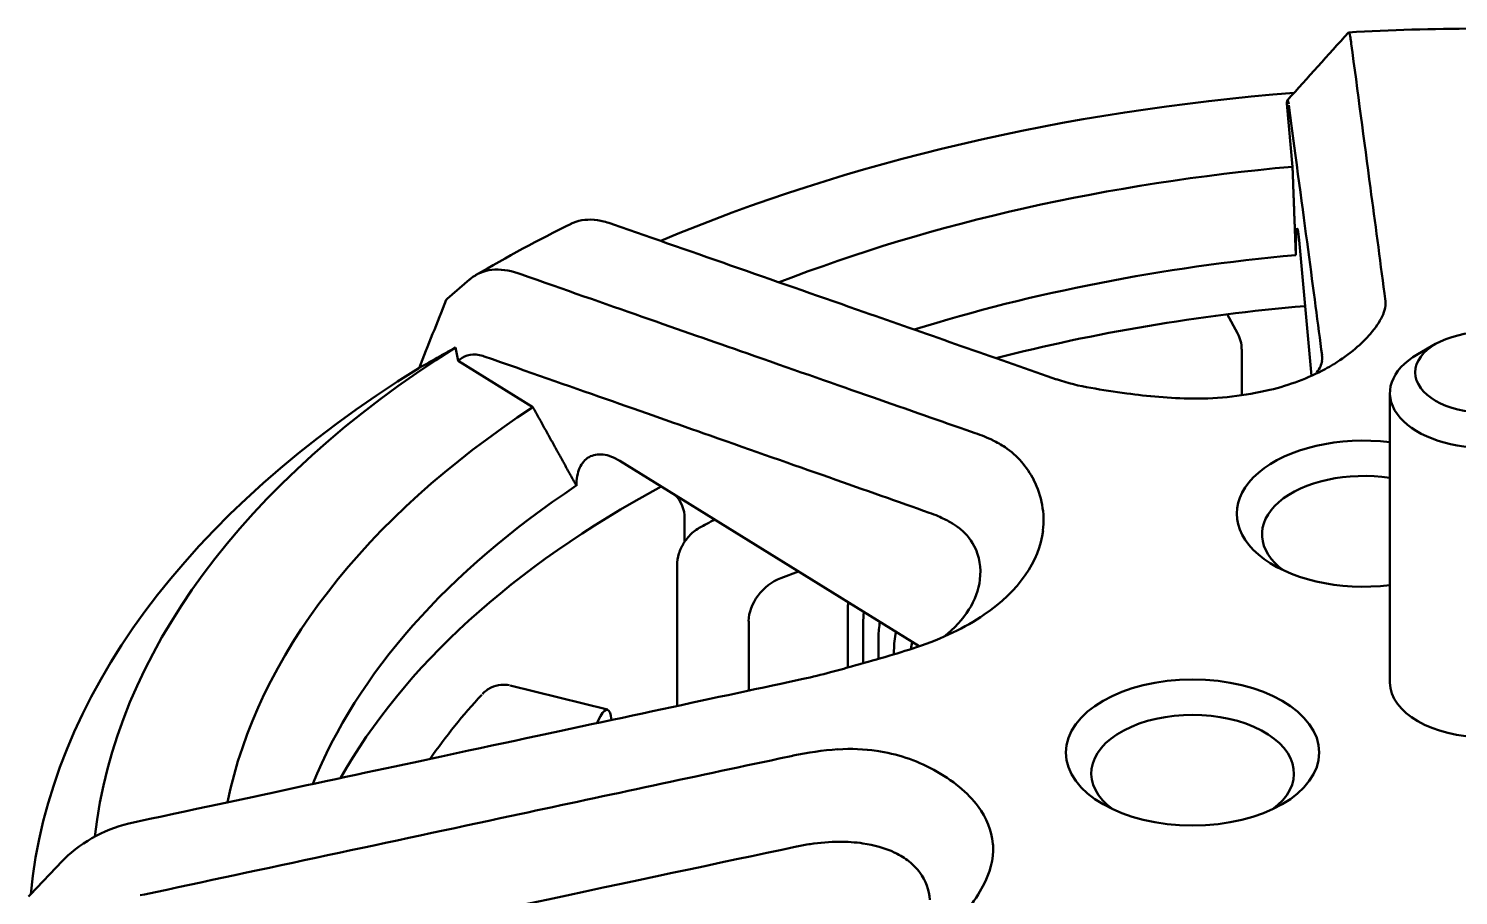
# Model space of a CAD drawing. Header units: millimetres. Extents: x 145 to 303, y 101 to 203.
# Drawn here: x 202.05 to 213.34, y 195.85 to 202.7 of the extents above; entities that cross this region are included whole.
import ezdxf

# ---------------------------------------------------------------- set-up
doc = ezdxf.new("R2010")
doc.units = ezdxf.units.MM
doc.header["$LTSCALE"] = 0.75
doc.layers.add('Visible', color=7, linetype='Continuous', lineweight=50)

msp = doc.modelspace()

# ---------------------------------------------------------------- linework, layer by layer
at = {"layer": 'Visible', "extrusion": (-1e-16, 0.816497, 0.57735)}
for p, q in [((212.492, 202.576), (212.49, 202.589)), ((211.983, 202.106), (211.984, 202.112)), ((211.983, 202.103), (211.983, 202.106)), ((211.983, 202.103), (212.028, 201.604)), ((206.644, 201.156), (206.667, 201.148)), ((212.178, 199.953), (212.081, 201.025)), ((205.935, 200.755), (205.912, 200.763)), ((205.529, 200.713), (205.354, 200.56)), ((205.354, 200.56), (205.346, 200.552)), ((212.76, 200.562), (212.754, 200.604)), ((211.513, 200.439), (211.594, 200.29)), ((213.158, 200.205), (213.017, 200.123)), ((205.44, 200.071), (205.444, 200.074)), ((205.44, 200.071), (206.03, 199.705)), ((205.444, 200.074), (205.453, 200.082)), ((211.627, 199.799), (211.627, 200.163)), ((210.09, 199.951), (210.163, 199.925)), ((212.352, 200.044), (212.356, 200.046)), ((211.241, 199.773), (211.247, 199.773)), ((212.797, 197.531), (212.797, 199.817)), ((209.523, 199.5), (209.449, 199.526)), ((209.081, 197.817), (206.716, 199.281)), ((207.227, 198.641), (207.227, 198.826)), ((209.416, 198.734), (209.416, 198.734)), ((207.169, 198.454), (207.169, 197.345)), ((207.987, 198.355), (208.126, 198.408)), ((208.517, 197.649), (208.517, 198.107)), ((207.734, 198.015), (207.734, 197.466)), ((208.638, 197.683), (208.638, 197.999)), ((208.759, 197.717), (208.759, 197.891)), ((208.881, 197.753), (208.881, 197.783)), ((205.85, 197.507), (206.618, 197.316)), ((208.056, 197.535), (208.164, 197.558)), ((206.534, 197.209), (206.564, 197.265)), ((208.083, 196.952), (207.975, 196.929)), ((208.517, 197.005), (208.517, 197.005)), ((208.638, 197.001), (208.638, 197.001)), ((209.002, 196.926), (209.002, 196.926)), ((209.123, 196.877), (209.123, 196.877)), ((209.195, 196.841), (209.191, 196.843)), ((202.877, 196.425), (202.911, 196.432)), ((202.06, 195.853), (202.316, 196.122)), ((208.888, 196.186), (208.89, 196.185)), ((209.664, 196.2), (209.664, 196.203)), ((202.048, 195.839), (202.06, 195.853)), ((202.963, 195.856), (202.93, 195.849))]:
    msp.add_line(p, q, dxfattribs=at)
at = {"layer": 'Visible'}
for centre, radius, start, end in [((213.546, 183.652), 19.044, 90.2285, 93.2375), ((211.34, 190.946), 11.37, 116.1401, 120.4514), ((209.354, 198.792), 0.72, 55.9065, 64.7045), ((209.127, 194.199), 4.767, 137.2677, 145.0978), ((208.606, 194.517), 2.491, 93.8642, 102.1191), ((208.543, 195.624), 1.381, 61.9864, 81.5938), ((203.093, 195.352), 1.094, 101.3883, 134.2725), ((208.488, 194.461), 1.813, 98.4677, 101.9512), ((208.456, 194.699), 1.573, 90.2312, 98.618), ((208.457, 195.001), 1.271, 81.9157, 90.3167), ((208.518, 195.38), 0.887, 65.3216, 82.3615)]:
    msp.add_arc(centre, radius, start, end, dxfattribs=at)
at = {"layer": 'Visible', "extrusion": (0, 1e-16, -1)}
for centre, radius, start, end in [((-212.514, 200.532), 0.248, 173.0786, 206.5855), ((-211.363, 200.163), 0.263, 151.2322, 179.9445), ((-206.97, 198.828), 0.258, 134.4343, 180.4678)]:
    msp.add_arc(centre, radius, start, end, dxfattribs=at)
at = {"layer": 'Visible', "extrusion": (-1e-16, -1e-16, -1)}
for centre, radius, start, end in [((-212.105, 200.094), 0.157, 172.4325, 188.1131), ((-211.267, 202.269), 2.496, 256.5368, 270.4728), ((-209.1, 198.402), 0.463, 153.5689, 187.3101)]:
    msp.add_arc(centre, radius, start, end, dxfattribs=at)
at = {"layer": 'Visible', "extrusion": (1e-16, 1e-16, -1)}
for centre, radius, start, end in [((-210.709, 201.525), 1.69, 279.309, 288.8401), ((-208.758, 195.788), 0.406, 143.6021, 176.4682)]:
    msp.add_arc(centre, radius, start, end, dxfattribs=at)
at = {"layer": 'Visible', "extrusion": (-1e-16, 1e-16, -1)}
for major_axis, start_param, end_param in [((-11, 0), 0.937735, 1.433422), ((11, 0), 3.207125, 3.880906)]:
    msp.add_ellipse((213.547, 195.898), major_axis=major_axis, ratio=0.57735, start_param=start_param, end_param=end_param, dxfattribs=at)
at = {"layer": 'Visible'}
for centre, major_axis, ratio, start_param, end_param in [((213.547, 195.898), (10, 0), 0.57735, 1.723324, 2.161986), ((213.547, 199.817), (0.75, 0), 0.57735, 2.356194, 7.068583), ((213.547, 195.49), (11.5, 0), 0.57735, 2.391869, 3.08616), ((213.547, 195.898), (-10, 0), 0.57735, -0.720137, -0.119123), ((208.015, 198.642), (2.036, 0.385), 0.445163, 0.549436, 0.656702), ((212.587, 198.864), (-1, 0), 0.57735, 4.500818, 8.065553), ((208.195, 198.798), (1.867, 0.02), 0.597632, -0.077398, 0.284814), ((208.063, 198.81), (2, 0), 0.57735, -0.69943, -0.068515), ((208.402, 198.602), (1.628, 0.193), 0.561241, -1.222299, -0.818945), ((208.066, 198.715), (1.999, 0.547), 0.553814, 4.610499, 4.717765), ((211.239, 196.977), (-1, 0), 0.57735, 3.141593, 9.424778), ((213.547, 197.531), (0.75, 0), 0.57735, 3.141593, 6.283185)]:
    msp.add_ellipse(centre, major_axis=major_axis, ratio=ratio, start_param=start_param, end_param=end_param, dxfattribs=at)
at = {"layer": 'Visible', "extrusion": (0, -1e-16, -1)}
for centre, major_axis, start_param, end_param in [((213.547, 195.49), (-9.5, 0), 1.076604, 1.412978), ((213.547, 195.081), (-9.5, 0), 1.152208, 1.420809), ((213.547, 195.49), (9.5, 0), 3.369458, 3.856439), ((213.547, 195.081), (9.5, 0), 3.455618, 3.95816)]:
    msp.add_ellipse(centre, major_axis=major_axis, ratio=0.57735, start_param=start_param, end_param=end_param, dxfattribs=at)
at = {"layer": 'Visible', "extrusion": (1e-16, 3e-16, -1)}
msp.add_ellipse((213.547, 199.98), major_axis=(0.55, 0), ratio=0.57735, start_param=1.5707963267962, end_param=7.853981633975786, dxfattribs=at)
at = {"layer": 'Visible', "extrusion": (-3e-16, 0, -1)}
msp.add_ellipse((205.905, 199.213), major_axis=(-0.415, 0.893), ratio=0.397273, start_param=-0.11491, end_param=0.343357, dxfattribs=at)
at = {"layer": 'Visible', "extrusion": (-2e-16, 2e-16, -1)}
msp.add_ellipse((205.652, 200.04), major_axis=(-0.129, 0.061), ratio=0.41416, start_param=1.238775, end_param=1.325915, dxfattribs=at)
at = {"layer": 'Visible', "extrusion": (1e-16, 2e-16, -1)}
for centre, end_param in [((212.587, 198.7), 1.836404), ((211.239, 196.813), 3.808703)]:
    msp.add_ellipse(centre, major_axis=(-0.8, 0), ratio=0.57735, start_param=-0.66711, end_param=end_param, dxfattribs=at)
at = {"layer": 'Visible', "extrusion": (0, 3e-16, -1)}
msp.add_ellipse((208.008, 198.26), major_axis=(1.553, 0.25), ratio=0.431196, start_param=-0.668704, end_param=-0.598196, dxfattribs=at)
at = {"layer": 'Visible', "extrusion": (0, 2e-16, -1)}
msp.add_ellipse((208.02, 198.211), major_axis=(1.54, 0.301), ratio=0.44908, start_param=-0.583522, end_param=-0.478036, dxfattribs=at)
at = {"layer": 'Visible', "extrusion": (-1e-16, 2e-16, -1)}
msp.add_ellipse((208.028, 198.204), major_axis=(1.531, 0.31), ratio=0.451983, start_param=-0.474863, end_param=-0.393131, dxfattribs=at)
at = {"layer": 'Visible', "extrusion": (0, 0, -1)}
msp.add_ellipse((207.987, 198.11), major_axis=(0.202, 0.224), ratio=0.683653, start_param=3.789649, end_param=5.360445, dxfattribs=at)
at = {"layer": 'Visible', "extrusion": (0, 4e-16, -1)}
msp.add_ellipse((208.063, 198.402), major_axis=(-1.5, 0), ratio=0.57735, start_param=3.210108, end_param=3.771612, dxfattribs=at)
at = {"layer": 'Visible', "extrusion": (6e-16, -1e-16, -1)}
msp.add_ellipse((206.564, 197.02), major_axis=(0.053, 0.296), ratio=0.239151, start_param=-0.640025, end_param=0.721215, dxfattribs=at)
at = {"layer": 'Visible', "extrusion": (2.3239e-09, -2.09389e-09, -1)}
msp.add_open_spline([(211.988, 202.13), (212.148, 202.308), (212.308, 202.486), (212.469, 202.664)], degree=3, dxfattribs=at)
at = {"layer": 'Visible'}
for points, knots in [([(212.49, 202.589), (212.488, 202.607), (212.485, 202.622), (212.478, 202.658), (212.473, 202.669), (212.469, 202.664)], [-0.12433718, -0.12433718, -0.12433718, -0.12433718, -0.1111703, -0.1111703, -0.08280242, -0.08280242, -0.08280242, -0.08280242]), ([(211.984, 202.112), (211.984, 202.117), (211.985, 202.121), (211.988, 202.134), (211.991, 202.132), (211.995, 202.114), (211.996, 202.107), (211.998, 202.098)], [0.06344142, 0.06344142, 0.06344142, 0.06344142, 0.07402483, 0.07402483, 0.1111703, 0.1111703, 0.12433718, 0.12433718, 0.12433718, 0.12433718]), ([(206.33, 201.153), (206.336, 201.156), (206.342, 201.159), (206.377, 201.173), (206.407, 201.181), (206.471, 201.188), (206.505, 201.187), (206.557, 201.18), (206.573, 201.177), (206.608, 201.168), (206.626, 201.163), (206.644, 201.156)], [0.01268301, 0.01268301, 0.01268301, 0.01268301, 0.01627491, 0.01627491, 0.03277218, 0.03277218, 0.04943203, 0.04943203, 0.05734857, 0.05734857, 0.06560073, 0.06560073, 0.06560073, 0.06560073]), ([(205.912, 200.763), (205.84, 200.788), (205.77, 200.797), (205.642, 200.783), (205.586, 200.759), (205.538, 200.72)], [0, 0, 0, 0, 0.03276944, 0.03276944, 0.06553896, 0.06553896, 0.06553896, 0.06553896]), ([(205.346, 200.552), (205.31, 200.463), (205.274, 200.373), (205.202, 200.194), (205.166, 200.104), (205.131, 200.014)], [0, 0, 0, 0, 0.02943772, 0.02943772, 0.05887542, 0.05887542, 0.05887542, 0.05887542]), ([(205.646, 200.106), (206.335, 199.865), (207.691, 199.389), (208.672, 199.044), (209.16, 198.871)], [-0.6998511, -0.6998511, -0.6998511, -0.6998511, -0.4506858, -0.1184655, -0.1184655, -0.1184655, -0.1184655]), ([(206.716, 199.281), (206.674, 199.307), (206.624, 199.326), (206.545, 199.336), (206.503, 199.328), (206.443, 199.294), (206.415, 199.261), (206.383, 199.188), (206.373, 199.135), (206.373, 199.085)], [-0.0742685, -0.0742685, -0.0742685, -0.0742685, -0.05560721, -0.05560721, -0.03700871, -0.03700871, -0.01847797, -0.01847797, 0, 0, 0, 0]), ([(207.169, 198.455), (207.169, 198.486), (207.174, 198.518), (207.188, 198.564), (207.194, 198.579), (207.205, 198.601), (207.208, 198.609), (207.219, 198.627), (207.225, 198.638), (207.251, 198.675), (207.273, 198.7), (207.312, 198.732), (207.328, 198.742), (207.343, 198.751)], [0, 0, 0, 0, 0.00965725, 0.00965725, 0.01456503, 0.01456503, 0.01708914, 0.01708914, 0.02087957, 0.02087957, 0.03068322, 0.03068322, 0.03628356, 0.03628356, 0.03628356, 0.03628356]), ([(205.631, 197.439), (205.65, 197.46), (205.674, 197.477), (205.724, 197.502), (205.75, 197.509), (205.8, 197.514), (205.823, 197.513), (205.846, 197.508)], [0.00065579, 0.00065579, 0.00065579, 0.00065579, 0.00956503, 0.00956503, 0.01785497, 0.01785497, 0.02478087, 0.02478087, 0.02478087, 0.02478087]), ([(209.545, 196.55), (209.505, 196.605), (209.454, 196.657), (209.337, 196.755), (209.269, 196.8), (209.195, 196.841)], [0, 0, 0, 0, 0.0307917, 0.0307917, 0.06144393, 0.06144393, 0.06144393, 0.06144393]), ([(208.89, 196.185), (208.931, 196.165), (208.968, 196.142), (209.034, 196.09), (209.062, 196.061), (209.085, 196.029)], [-0.0358708, -0.0358708, -0.0358708, -0.0358708, -0.01793724, -0.01793724, 0, 0, 0, 0])]:
    msp.add_open_spline(points, degree=3, knots=knots, dxfattribs=at)
at = {"layer": 'Visible', "extrusion": (-1.5528e-08, -2.06737e-09, -1)}
msp.add_open_spline([(212.754, 200.604), (212.718, 200.875), (212.679, 201.168), (212.594, 201.808), (212.541, 202.208), (212.492, 202.576)], degree=3, knots=[0, 0, 0, 0, 0.2113018, 0.2113018, 0.5033978, 0.5033978, 0.5033978, 0.5033978], dxfattribs=at)
at = {"layer": 'Visible', "extrusion": (3.41628e-09, 4.53391e-10, -1)}
msp.add_open_spline([(211.998, 202.092), (212.118, 201.197), (212.197, 200.602), (212.261, 200.115)], degree=3, dxfattribs=at)
at = {"layer": 'Visible', "extrusion": (8.69783e-08, 3.27533e-09, 1)}
msp.add_rational_spline([(212.028, 201.604), (212.041, 201.246), (212.054, 200.906)], [1.00391810173, 1.00435650085, 1.00412744876], degree=2, dxfattribs=at)
at = {"layer": 'Visible', "extrusion": (-5.48946e-10, -1.5694e-09, 1)}
msp.add_open_spline([(206.667, 201.148), (207.305, 200.925), (208.001, 200.682), (209.112, 200.293), (209.621, 200.115), (210.09, 199.951)], degree=3, knots=[0, 0, 0, 0, 0.287775, 0.287775, 0.495951, 0.495951, 0.495951, 0.495951], dxfattribs=at)
at = {"layer": 'Visible', "extrusion": (-4.80777e-11, -1.3755e-12, -1)}
msp.add_open_spline([(212.081, 201.025), (212.077, 201.06), (212.073, 201.091), (212.067, 201.118), (212.064, 201.12), (212.06, 201.1), (212.057, 201.073), (212.055, 201.007), (212.054, 200.957), (212.054, 200.906)], degree=3, knots=[-0.0742685, -0.0742685, -0.0742685, -0.0742685, -0.05560721, -0.05560721, -0.03700871, -0.03700871, -0.01847797, -0.01847797, 0, 0, 0, 0], dxfattribs=at)
at = {"layer": 'Visible', "extrusion": (9.2635e-10, 2.64761e-09, 1)}
msp.add_open_spline([(209.449, 199.526), (208.961, 199.696), (207.981, 200.039), (206.625, 200.513), (205.935, 200.755)], degree=3, knots=[0.1184655, 0.1184655, 0.1184655, 0.1184655, 0.4506858, 0.6998511, 0.6998511, 0.6998511, 0.6998511], dxfattribs=at)
at = {"layer": 'Visible', "extrusion": (5.79807e-09, -6.93544e-09, 1)}
msp.add_open_spline([(205.538, 200.72), (205.535, 200.718), (205.532, 200.715), (205.529, 200.713)], degree=3, dxfattribs=at)
at = {"layer": 'Visible', "extrusion": (3.15645e-11, -2.45462e-11, -1)}
msp.add_open_spline([(212.643, 200.285), (212.684, 200.332), (212.715, 200.379), (212.736, 200.421)], degree=3, dxfattribs=at)
at = {"layer": 'Visible', "extrusion": (-9.58255e-09, 1.70108e-08, 1)}
msp.add_open_spline([(205.293, 200.106), (205.335, 200.13), (205.377, 200.153), (205.419, 200.177)], degree=3, dxfattribs=at)
at = {"layer": 'Visible', "extrusion": (1.45503e-07, 2.86302e-08, 1)}
msp.add_open_spline([(205.44, 200.071), (205.436, 200.089), (205.433, 200.106), (205.426, 200.142), (205.423, 200.159), (205.419, 200.177)], degree=3, knots=[0, 0, 0, 0, 0.009249, 0.009249, 0.01849801, 0.01849801, 0.01849801, 0.01849801], dxfattribs=at)
at = {"layer": 'Visible', "extrusion": (-5.5095e-12, 1.0401e-12, -1)}
msp.add_open_spline([(212.356, 200.046), (212.481, 200.124), (212.576, 200.207), (212.643, 200.285)], degree=3, dxfattribs=at)
at = {"layer": 'Visible', "extrusion": (4.25184e-09, -7.52353e-09, 1)}
msp.add_open_spline([(205.131, 200.014), (205.184, 200.045), (205.239, 200.075), (205.293, 200.106)], degree=3, dxfattribs=at)
at = {"layer": 'Visible', "extrusion": (1.1089e-10, -3.53605e-11, -1)}
msp.add_open_spline([(212.261, 200.072), (212.259, 200.057), (212.254, 200.041), (212.248, 200.026), (212.241, 200.011), (212.232, 199.995), (212.221, 199.98)], degree=3, knots=[-0.02386958, -0.02386958, -0.02386958, -0.02386958, -0.01193558, -0.01193558, -0.01193558, 0, 0, 0, 0], dxfattribs=at)
at = {"layer": 'Visible', "extrusion": (1.5176e-12, -2.636e-13, -1)}
msp.add_open_spline([(211.849, 199.841), (212.002, 199.879), (212.155, 199.935), (212.308, 200.018), (212.33, 200.031), (212.352, 200.044)], degree=3, knots=[-0.47549817, -0.47549817, -0.47549817, -0.47549817, -0.44217618, -0.44217618, -0.43634365, -0.43634365, -0.43634365, -0.43634365], dxfattribs=at)
at = {"layer": 'Visible', "extrusion": (5.80654e-09, -4.55247e-09, -1)}
msp.add_open_spline([(212.221, 199.98), (212.218, 199.976), (212.215, 199.972), (212.211, 199.968)], degree=3, dxfattribs=at)
at = {"layer": 'Visible', "extrusion": (-2.73167e-11, -1.92139e-10, -1)}
msp.add_open_spline([(210.436, 199.857), (210.525, 199.842), (210.622, 199.827), (210.72, 199.814)], degree=3, dxfattribs=at)
at = {"layer": 'Visible', "extrusion": (1.37814e-11, 1.57842e-10, -1)}
msp.add_open_spline([(210.72, 199.814), (210.883, 199.792), (211.057, 199.775), (211.241, 199.773)], degree=3, dxfattribs=at)
at = {"layer": 'Visible', "extrusion": (-1.07749e-08, -5.95187e-09, 1)}
msp.add_rational_spline([(206.03, 199.705), (206.206, 199.387), (206.373, 199.085)], [1.00391810174, 1.00435650086, 1.00412744877], degree=2, dxfattribs=at)
at = {"layer": 'Visible', "extrusion": (-3.46252e-11, -2.92123e-11, -1)}
msp.add_open_spline([(209.984, 199.13), (209.932, 199.234), (209.855, 199.322), (209.758, 199.388)], degree=3, dxfattribs=at)
at = {"layer": 'Visible'}
for points in [[(207.343, 198.751), (207.383, 198.773), (207.424, 198.796), (207.465, 198.817)], [(208.517, 198.107), (208.517, 198.126), (208.518, 198.145), (208.52, 198.164)], [(208.638, 197.999), (208.638, 198.028), (208.64, 198.057), (208.644, 198.087)], [(208.759, 197.891), (208.759, 197.93), (208.763, 197.97), (208.77, 198.009)], [(208.881, 197.783), (208.881, 197.832), (208.886, 197.881), (208.897, 197.93)], [(208.744, 196.99), (208.647, 197.004), (208.543, 197.009), (208.438, 197.002)], [(203.1, 195.166), (205.374, 195.653), (206.883, 195.974), (208.112, 196.234)]]:
    msp.add_open_spline(points, degree=3, dxfattribs=at)
at = {"layer": 'Visible', "extrusion": (1.30326e-11, 1.725e-11, -1)}
msp.add_open_spline([(209.388, 198.756), (209.441, 198.718), (209.484, 198.668), (209.514, 198.608)], degree=3, dxfattribs=at)
at = {"layer": 'Visible', "extrusion": (2.91534e-11, -9.7262e-11, -1)}
msp.add_open_spline([(208.546, 197.657), (208.723, 197.706), (208.899, 197.756), (209.06, 197.809)], degree=3, dxfattribs=at)
at = {"layer": 'Visible', "extrusion": (-1.43608e-09, 2.85946e-10, 1)}
msp.add_open_spline([(209.013, 197.794), (209.016, 197.813), (209.02, 197.832), (209.025, 197.851)], degree=3, dxfattribs=at)
at = {"layer": 'Visible', "extrusion": (-4.47794e-10, 1.60157e-09, -1)}
msp.add_open_spline([(208.379, 197.611), (208.407, 197.618), (208.435, 197.626), (208.491, 197.641), (208.518, 197.649), (208.546, 197.657)], degree=3, knots=[0, 0, 0, 0, 0.00866852, 0.00866852, 0.01734815, 0.01734815, 0.01734815, 0.01734815], dxfattribs=at)
at = {"layer": 'Visible', "extrusion": (5.85631e-10, -2.7343e-09, 1)}
msp.add_open_spline([(202.911, 196.432), (203.921, 196.649), (205.906, 197.074), (207.341, 197.382), (208.056, 197.535)], degree=3, knots=[0.2160154, 0.2160154, 0.2160154, 0.2160154, 0.4651806, 0.7974009, 0.7974009, 0.7974009, 0.7974009], dxfattribs=at)
at = {"layer": 'Visible', "extrusion": (-3.48005e-10, 1.62481e-09, 1)}
msp.add_open_spline([(207.975, 196.929), (207.288, 196.783), (206.543, 196.623), (204.916, 196.274), (203.898, 196.056), (202.963, 195.856)], degree=3, knots=[0, 0, 0, 0, 0.2113018, 0.2113018, 0.5033978, 0.5033978, 0.5033978, 0.5033978], dxfattribs=at)
at = {"layer": 'Visible', "extrusion": (1.06782e-11, 7.2673e-12, -1)}
msp.add_open_spline([(209.664, 196.203), (209.664, 196.221), (209.664, 196.239), (209.653, 196.36), (209.61, 196.462), (209.545, 196.55)], degree=3, knots=[-0.5146527, -0.5146527, -0.5146527, -0.5146527, -0.50882017, -0.50882017, -0.47549817, -0.47549817, -0.47549817, -0.47549817], dxfattribs=at)
at = {"layer": 'Visible', "extrusion": (1.18203e-09, -1.10365e-09, 1)}
msp.add_open_spline([(202.316, 196.122), (202.321, 196.127), (202.325, 196.131), (202.33, 196.136)], degree=3, dxfattribs=at)
at = {"layer": 'Visible', "extrusion": (-1.28426e-11, 5.9955e-12, -1)}
msp.add_open_spline([(209.56, 195.88), (209.624, 195.989), (209.661, 196.093), (209.664, 196.2)], degree=3, dxfattribs=at)
at = {"layer": 'Visible', "extrusion": (-1.04017e-10, 6.97579e-11, -1)}
msp.add_open_spline([(209.414, 195.674), (209.473, 195.745), (209.522, 195.814), (209.56, 195.88)], degree=3, dxfattribs=at)

doc.saveas('drawing.dxf')
